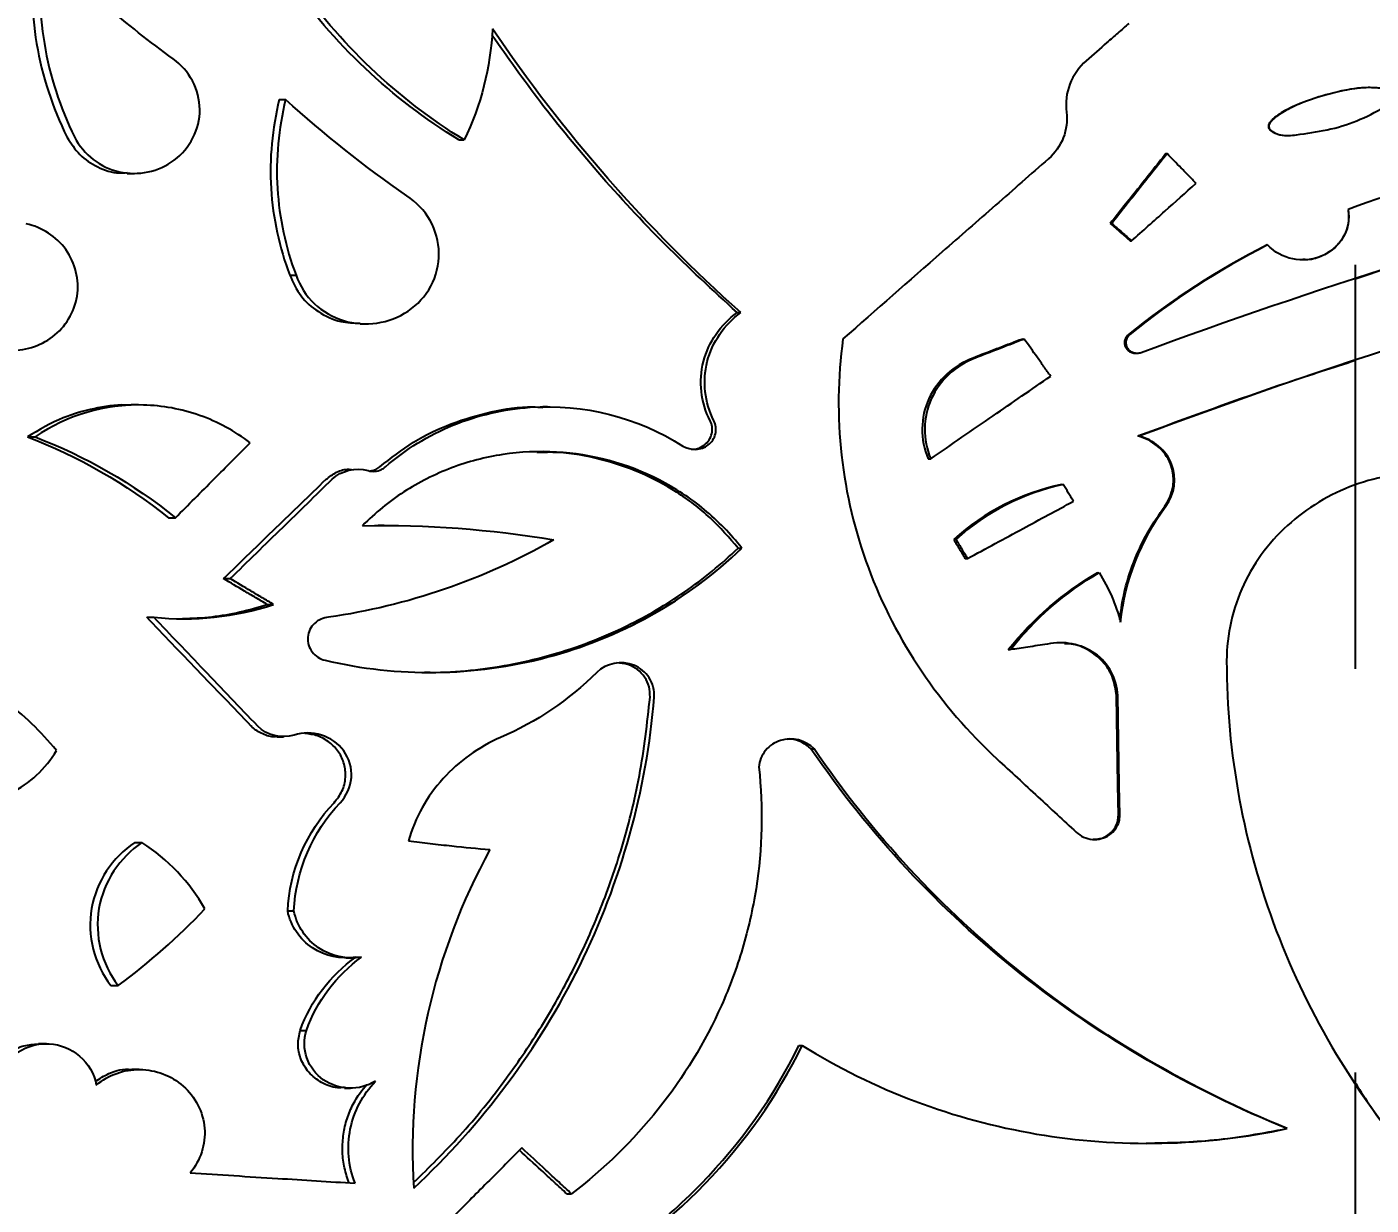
# Model space of a CAD drawing. Header units: millimetres. Extents: x 8 to 586, y 8 to 412.
# Drawn here: x 92.8 to 101.26, y 244.65 to 252.07 of the extents above; entities that cross this region are included whole.
import ezdxf

# ---------------------------------------------------------------- set-up
doc = ezdxf.new("R2010")
doc.units = ezdxf.units.MM
doc.linetypes.add('CENTERX2', pattern=[20.32, 12.7, -2.54, 2.54, -2.54])
doc.layers.add('CENTERLINE', color=4, linetype='CENTERX2')
doc.layers.add('DIMENSIONS', color=2, linetype='Continuous')
doc.layers.add('OUTLINE', color=7, linetype='Continuous', lineweight=25)
doc.styles.add('SLDTEXTSTYLE0', font='TXT', dxfattribs={"width": 0.75})
doc.dimstyles.new('SLDDIMSTYLE0', dxfattribs={"dimtxt": 3.5, "dimasz": 2, "dimexe": 0, "dimexo": 0.0625, "dimgap": 0.875, "dimtad": 1, "dimrnd": 1e-09, "dimzin": 12, "dimdsep": 46, "dimtxsty": 'SLDTEXTSTYLE0', "dimsah": 1, "dimcen": 0.09, "dimadec": 0, "dimazin": 3, "dimtfac": 1, "dimtofl": 0, "dimtmove": 0, "dimatfit": 3, "dimfxl": 0, "dimfrac": 2, "dimtolj": 1, "dimtzin": 12, "dimarcsym": 0})

# ---------------------------------------------------------------- blocks, each defined once
blk = doc.blocks.new('_D_28')
at = {"layer": 'DIMENSIONS'}
for p, q in [((92.3722, 291.5298), (37.0639, 291.5298)), ((39.0639, 145.2298), (39.0639, 291.5298)), ((67.4327, 145.2298), (37.0639, 145.2298))]:
    blk.add_line(p, q, dxfattribs=at)
for points in [[(39.0639, 291.5298), (38.5639, 289.5298), (39.5639, 289.5298)], [(39.0639, 145.2298), (39.5639, 147.2298), (38.5639, 147.2298)]]:
    blk.add_solid(points, dxfattribs=at)
at = {"layer": 'DIMENSIONS', "insert": (34.5521, 212.561), "char_height": 3.5, "attachment_point": 1, "rotation": 90, "style": 'SLDTEXTSTYLE0'}
blk.add_mtext('146,3', dxfattribs=at)

msp = doc.modelspace()

# ---------------------------------------------------------------- linework, layer by layer
at = {"layer": 'CENTERLINE'}
msp.add_line((101.15775, 387.72801), (101.15775, 145.22979), dxfattribs=at)
at = {"layer": 'OUTLINE'}
for p, q in [((94.38731, 251.60822), (94.42698, 251.60822)), ((101.16058, 251.47237), (101.1606, 251.47237)), ((95.51751, 251.35496), (95.55056, 251.35496)), ((99.96756, 251.26869), (99.97453, 251.26869)), ((93.43005, 251.1441), (93.47566, 251.1441)), ((101.11353, 250.91761), (101.11379, 250.91761)), ((99.61698, 250.8295), (99.62602, 250.8295)), ((99.74289, 250.71996), (99.75118, 250.71996)), ((94.45357, 250.50351), (94.49288, 250.50351)), ((97.26881, 250.26861), (97.29162, 250.26861)), ((94.89566, 250.19707), (94.93265, 250.19707)), ((99.06358, 250.10179), (99.07586, 250.10179)), ((99.73064, 250.12955), (99.73901, 250.12955)), ((99.77704, 250.01366), (99.78534, 250.01366)), ((93.50181, 249.68734), (93.45481, 249.68734)), ((96.07557, 249.6762), (96.04532, 249.6762)), ((92.80252, 249.48594), (92.85155, 249.48594)), ((99.78947, 249.49214), (99.7975, 249.49214)), ((98.47141, 249.34861), (98.48717, 249.34861)), ((99.31053, 249.18695), (99.32137, 249.18695)), ((93.69025, 248.97735), (93.73408, 248.97735)), ((95.04725, 248.92874), (95.01035, 248.92874)), ((98.63142, 248.84073), (98.64625, 248.84073)), ((97.27529, 248.78585), (97.29808, 248.78585)), ((98.70454, 248.72102), (98.71895, 248.72102)), ((94.03639, 248.59446), (94.0782, 248.59446)), ((94.31155, 248.43204), (94.35175, 248.43204)), ((93.55298, 248.35146), (93.59763, 248.35146)), ((98.97519, 248.14774), (98.98801, 248.14774)), ((94.37248, 247.59986), (94.41312, 247.59986)), ((97.73334, 247.52335), (97.75346, 247.52335)), ((93.47775, 246.93394), (93.5229, 246.93394)), ((94.44032, 246.50343), (94.47982, 246.50343)), ((94.80825, 246.20849), (94.84733, 246.20849)), ((94.8686, 246.21277), (94.90558, 246.21277)), ((93.32811, 246.03376), (93.37416, 246.03376)), ((94.51914, 245.75166), (94.55819, 245.75166)), ((92.92262, 245.66847), (92.8718, 245.66847)), ((97.65707, 245.65737), (97.67766, 245.65737)), ((93.50493, 245.50602), (93.45935, 245.50602)), ((94.79758, 245.3884), (94.83526, 245.3884)), ((96.19764, 244.7236), (96.22684, 244.7236))]:
    msp.add_line(p, q, dxfattribs=at)
at = {"layer": 'OUTLINE', "flags": 128}
for points in [[(99.66799, 247.10597), (99.66475, 247.29404), (99.65989, 247.57615), (99.65502, 247.85824)], [(99.67675, 247.10597), (99.67353, 247.29404), (99.66869, 247.57615), (99.66385, 247.85824)]]:
    msp.add_lwpolyline(points, dxfattribs=at)
at = {"layer": 'OUTLINE'}
for points, knots in [([(92.84995, 252.58157), (92.8225, 252.37534), (92.82579, 252.16575), (92.89488, 251.75514), (92.95928, 251.55916), (93.05141, 251.37324)], [0, 0, 0, 0, 0.5, 0.5, 1, 1, 1, 1]), ([(92.89859, 252.58157), (92.87132, 252.3754), (92.87458, 252.1659), (92.94323, 251.75537), (93.00724, 251.55932), (93.09891, 251.37324)], [0, 0, 0, 0, 0.5, 0.5, 1, 1, 1, 1]), ([(97.26881, 250.26861), (97.1159, 250.4092), (96.81007, 250.69039), (96.39984, 251.13529), (96.03515, 251.57541), (95.82542, 251.87258), (95.72498, 252.01491)], [0, 0, 0, 0, 0.2665775, 0.5331588, 0.7764203, 1, 1, 1, 1]), ([(99.73434, 252.08812), (99.71123, 252.0679), (99.68812, 252.04768), (99.66501, 252.02746), (99.6419, 252.00725), (99.61879, 251.98703), (99.59568, 251.96681), (99.55246, 251.92898), (99.50924, 251.89116), (99.46603, 251.85333)], [0, 0, 0, 0, 0.00009222421, 0.00009222421, 0.00009222421, 0.00018444842, 0.00018444842, 0.00018444842, 0.00035697454, 0.00035697454, 0.00035697454, 0.00035697454]), ([(93.09891, 251.37324), (93.15525, 251.26136), (93.262, 251.18113), (93.49891, 251.12807), (93.62854, 251.154), (93.82494, 251.30071), (93.88831, 251.42169), (93.88648, 251.60903), (93.87022, 251.67137), (93.81172, 251.78103), (93.76962, 251.82849), (93.71928, 251.86485)], [0, 0, 0, 0, 0.25, 0.25, 0.5, 0.5, 0.75, 0.75, 0.875, 0.875, 1, 1, 1, 1]), ([(99.46603, 251.85333), (99.42054, 251.8129), (99.38454, 251.7626), (99.34095, 251.65072), (99.33348, 251.58897), (99.34126, 251.52845)], [0, 0, 0, 0, 0.5, 0.5, 1, 1, 1, 1]), ([(101.34775, 251.67589), (101.31585, 251.67955), (101.25197, 251.68686), (101.11691, 251.67513), (100.95085, 251.63538), (100.78841, 251.57769), (100.6838, 251.52207), (100.63975, 251.48648), (100.62149, 251.46515), (100.61379, 251.45289), (100.61108, 251.44117), (100.61282, 251.43117), (100.61976, 251.41968), (100.63839, 251.40385), (100.67455, 251.38673), (100.71269, 251.3805), (100.73614, 251.38298), (100.74051, 251.38344)], [0, 0, 0, 0, 0.1007644, 0.2017138, 0.4241837, 0.6362385, 0.7422288, 0.7953383, 0.8128858, 0.8305384, 0.8402484, 0.8500319, 0.8616283, 0.8817555, 0.925892, 0.9861795, 1, 1, 1, 1]), ([(101.34664, 251.6759), (101.21458, 251.6985), (101.08173, 251.66913), (100.88977, 251.61347), (100.82712, 251.59134), (100.73672, 251.54857), (100.70732, 251.5329), (100.66576, 251.50504), (100.6526, 251.49476), (100.62896, 251.47123), (100.61544, 251.45796), (100.61439, 251.42465), (100.63006, 251.41233), (100.65836, 251.39522), (100.67398, 251.38931), (100.72223, 251.37932), (100.75542, 251.38258), (100.85265, 251.39593), (100.91751, 251.40457), (101.10973, 251.44578), (101.23017, 251.49451), (101.34181, 251.56336)], [0, 0, 0, 0, 0.25, 0.25, 0.375, 0.375, 0.4375, 0.4375, 0.46875, 0.46875, 0.5, 0.5, 0.53125, 0.53125, 0.5625, 0.5625, 0.625, 0.625, 0.75, 0.75, 1, 1, 1, 1]), ([(94.38731, 251.60823), (94.34208, 251.42589), (94.32438, 251.23739), (94.34729, 250.86159), (94.38689, 250.67938), (94.45357, 250.50351)], [0, 0, 0, 0, 0.5, 0.5, 1, 1, 1, 1]), ([(94.42698, 251.60823), (94.38201, 251.42587), (94.36443, 251.23742), (94.3872, 250.86171), (94.42656, 250.67947), (94.49288, 250.50351)], [0, 0, 0, 0, 0.5, 0.5, 1, 1, 1, 1]), ([(93.05141, 251.37323), (93.07612, 251.33391), (93.12552, 251.25529), (93.24388, 251.17967), (93.34989, 251.14195), (93.4133, 251.14821), (93.42972, 251.14983)], [0, 0, 0, 0, 0.2932276, 0.5861715, 0.8928207, 1, 1, 1, 1]), ([(99.96756, 251.26869), (99.93772, 251.23133), (99.90789, 251.19397), (99.87807, 251.15661), (99.84824, 251.11926), (99.81841, 251.0819), (99.78859, 251.04454), (99.73138, 250.97286), (99.67417, 250.90118), (99.61698, 250.8295)], [0, 0, 0, 0, 0.00014353983, 0.00014353983, 0.00014353983, 0.00028707965, 0.00028707965, 0.00028707965, 0.00056247668, 0.00056247668, 0.00056247668, 0.00056247668]), ([(99.97453, 251.26869), (99.94481, 251.23125), (99.91508, 251.1938), (99.88536, 251.15636), (99.85564, 251.11891), (99.82592, 251.08147), (99.79621, 251.04403), (99.73947, 250.97252), (99.68273, 250.90101), (99.62602, 250.8295)], [0, 0, 0, 0, 0.00014353983, 0.00014353983, 0.00014353983, 0.00028707965, 0.00028707965, 0.00028707965, 0.00056119321, 0.00056119321, 0.00056119321, 0.00056119321]), ([(100.15687, 251.08186), (100.14123, 251.09789), (100.1256, 251.11391), (100.10996, 251.12993), (100.09433, 251.14595), (100.07869, 251.16197), (100.06306, 251.17799), (100.03355, 251.20822), (100.00404, 251.23846), (99.97453, 251.26869)], [0, 0, 0, 0, 0.00006715905, 0.00006715905, 0.00006715905, 0.00013431811, 0.00013431811, 0.00013431811, 0.0002610587, 0.0002610587, 0.0002610587, 0.0002610587]), ([(103.12436, 251.24343), (102.78268, 251.25615), (102.44019, 251.23513), (101.76462, 251.12588), (101.43433, 251.03834), (101.11379, 250.91762)], [0, 0, 0, 0, 0.5, 0.5, 1, 1, 1, 1]), ([(99.22891, 251.23631), (99.11716, 251.13864), (99.00545, 251.04096), (98.8938, 250.94327), (98.78215, 250.84559), (98.67055, 250.7479), (98.55901, 250.6502), (98.35065, 250.4677), (98.14249, 250.28517), (97.93457, 250.10263)], [0, 0, 0, 0, 0.0004460145, 0.0004460145, 0.0004460145, 0.000892029, 0.000892029, 0.000892029, 0.0017252232, 0.0017252232, 0.0017252232, 0.0017252232]), ([(99.75118, 250.71997), (99.7861, 250.75113), (99.82102, 250.7823), (99.85595, 250.81346), (99.89087, 250.84462), (99.9258, 250.87578), (99.96074, 250.90695), (100.0261, 250.96525), (100.09148, 251.02356), (100.15687, 251.08186)], [0, 0, 0, 0, 0.00014055726, 0.00014055726, 0.00014055726, 0.00028111453, 0.00028111453, 0.00028111453, 0.00054412306, 0.00054412306, 0.00054412306, 0.00054412306]), ([(94.49288, 250.50351), (94.5167, 250.43493), (94.5567, 250.37333), (94.66035, 250.27553), (94.72366, 250.23921), (94.92767, 250.17653), (95.0816, 250.19873), (95.25704, 250.31802), (95.30693, 250.37187), (95.37495, 250.49802), (95.39312, 250.57018), (95.39144, 250.71415), (95.37168, 250.78574), (95.30055, 250.91094), (95.24949, 250.9638), (95.18936, 251.00345)], [0, 0, 0, 0, 0.125, 0.125, 0.25, 0.25, 0.5, 0.5, 0.625, 0.625, 0.75, 0.75, 0.875, 0.875, 1, 1, 1, 1]), ([(101.15863, 250.48174), (101.29077, 250.52502), (101.6868, 250.65474), (102.35337, 250.8513), (102.88944, 250.99575), (103.15761, 251.06801)], [0, 0, 0, 0, 0.2001336, 0.5998586, 1, 1, 1, 1]), ([(101.11379, 250.91762), (101.12376, 250.8567), (101.11244, 250.79384), (101.05031, 250.68754), (101.00137, 250.6466), (100.88799, 250.59914), (100.82506, 250.59338), (100.70463, 250.61811), (100.64933, 250.64901), (100.6071, 250.69404)], [0, 0, 0, 0, 0.25, 0.25, 0.5, 0.5, 0.75, 0.75, 1, 1, 1, 1]), ([(101.11353, 250.91761), (101.11592, 250.88817), (101.12071, 250.82917), (101.08841, 250.74534), (101.03344, 250.67317), (100.95442, 250.62382), (100.88198, 250.59794), (100.83897, 250.60195), (100.82843, 250.60293)], [0, 0, 0, 0, 0.1809293, 0.362502, 0.5414901, 0.7336572, 0.9347244, 1, 1, 1, 1]), ([(92.68034, 250.03236), (92.78078, 250.02685), (92.88062, 250.05565), (93.04104, 250.17716), (93.09864, 250.26929), (93.13101, 250.47402), (93.10386, 250.58154), (92.98452, 250.74711), (92.894, 250.80524), (92.79541, 250.82736)], [0, 0, 0, 0, 0.25, 0.25, 0.5, 0.5, 0.75, 0.75, 1, 1, 1, 1]), ([(99.61698, 250.8295), (99.62779, 250.82009), (99.6386, 250.81069), (99.64942, 250.80128), (99.66023, 250.79188), (99.67104, 250.78248), (99.68185, 250.77307), (99.7022, 250.75537), (99.72254, 250.73767), (99.74289, 250.71997)], [0, 0, 0, 0, 0.00004299428, 0.00004299428, 0.00004299428, 0.00008598855, 0.00008598855, 0.00008598855, 0.00016690383, 0.00016690383, 0.00016690383, 0.00016690383]), ([(99.62602, 250.8295), (99.6368, 250.82006), (99.64758, 250.81063), (99.65837, 250.80119), (99.66915, 250.79175), (99.67993, 250.78232), (99.69072, 250.77288), (99.71087, 250.75525), (99.73103, 250.73761), (99.75118, 250.71997)], [0, 0, 0, 0, 0.00004299428, 0.00004299428, 0.00004299428, 0.00008598855, 0.00008598855, 0.00008598855, 0.00016634766, 0.00016634766, 0.00016634766, 0.00016634766]), ([(94.45357, 250.50351), (94.47434, 250.45809), (94.51586, 250.36728), (94.63165, 250.26734), (94.76226, 250.20542), (94.85491, 250.20305), (94.89608, 250.202)], [0, 0, 0, 0, 0.257142, 0.5140694, 0.7841209, 1, 1, 1, 1]), ([(97.09846, 249.58822), (97.04071, 249.70318), (97.02498, 249.83642), (97.08854, 250.08413), (97.16563, 250.19297), (97.26881, 250.26861)], [0, 0, 0, 0, 0.5, 0.5, 1, 1, 1, 1]), ([(97.12227, 249.58822), (97.06486, 249.70319), (97.04922, 249.83613), (97.11225, 250.08382), (97.18875, 250.19276), (97.29162, 250.26861)], [0, 0, 0, 0, 0.5, 0.5, 1, 1, 1, 1]), ([(97.93457, 250.10263), (97.90149, 249.85914), (97.89857, 249.6144), (97.95323, 249.12654), (98.00982, 248.89069), (98.17918, 248.43452), (98.29288, 248.2146), (98.56437, 247.8127), (98.72455, 247.62634), (98.9047, 247.45947)], [0, 0, 0, 0, 0.25, 0.25, 0.5, 0.5, 0.75, 0.75, 1, 1, 1, 1]), ([(99.06358, 250.10179), (99.03652, 250.09139), (99.00946, 250.08099), (98.98241, 250.07059), (98.95535, 250.06019), (98.9283, 250.04979), (98.90125, 250.03939), (98.85198, 250.02045), (98.80273, 250.00151), (98.75348, 249.98257)], [0, 0, 0, 0, 0.00008715775, 0.00008715775, 0.00008715775, 0.00017431551, 0.00017431551, 0.00017431551, 0.00033304302, 0.00033304302, 0.00033304302, 0.00033304302]), ([(99.07586, 250.10179), (99.04882, 250.09134), (99.02179, 250.08089), (98.99475, 250.07043), (98.96772, 250.05998), (98.94068, 250.04952), (98.91365, 250.03907), (98.86496, 250.02024), (98.81627, 250.0014), (98.76758, 249.98257)], [0, 0, 0, 0, 0.00008715776, 0.00008715776, 0.00008715776, 0.00017431551, 0.00017431551, 0.00017431551, 0.00033134073, 0.00033134073, 0.00033134073, 0.00033134073]), ([(99.24179, 249.86842), (99.22768, 249.88827), (99.21357, 249.90811), (99.19947, 249.92795), (99.18536, 249.94779), (99.17125, 249.96764), (99.15714, 249.98748), (99.13005, 250.02558), (99.10296, 250.06369), (99.07586, 250.10179)], [0, 0, 0, 0, 0.00007304643, 0.00007304643, 0.00007304643, 0.00014609286, 0.00014609286, 0.00014609286, 0.00028637699, 0.00028637699, 0.00028637699, 0.00028637699]), ([(99.73064, 250.12955), (99.72395, 250.12226), (99.71154, 250.10874), (99.70509, 250.0833), (99.70787, 250.06079), (99.71758, 250.04172), (99.73292, 250.02619), (99.75341, 250.01648), (99.76915, 250.0126), (99.77712, 250.01368), (99.77719, 250.01369)], [0, 0, 0, 0, 0.1785312, 0.3311431, 0.4623898, 0.5856253, 0.7161159, 0.8528934, 0.9986403, 1, 1, 1, 1]), ([(99.73901, 250.12955), (99.73172, 250.12307), (99.72549, 250.11507), (99.72128, 250.10626), (99.71769, 250.09874), (99.71546, 250.09038), (99.71501, 250.08206), (99.71462, 250.07486), (99.71555, 250.06747), (99.71771, 250.06059), (99.71974, 250.05413), (99.72289, 250.04794), (99.72685, 250.04243), (99.73102, 250.03662), (99.73622, 250.03143), (99.74202, 250.02724), (99.74808, 250.02287), (99.75493, 250.01946), (99.76204, 250.0172), (99.76958, 250.0148), (99.77761, 250.01361), (99.78552, 250.01366), (99.79397, 250.01372), (99.80252, 250.0152), (99.81051, 250.01795)], [0, 0, 0, 0, 0.00002929358, 0.00002929358, 0.00002929358, 0.00005425196, 0.00005425196, 0.00005425196, 0.00007574846, 0.00007574846, 0.00007574846, 0.00009589132, 0.00009589132, 0.00009589132, 0.00011718748, 0.00011718748, 0.00011718748, 0.00013939954, 0.00013939954, 0.00013939954, 0.00016296968, 0.00016296968, 0.00016296968, 0.00018817403, 0.00018817403, 0.00018817403, 0.00018817403]), ([(98.75348, 249.98257), (98.69285, 249.95885), (98.63729, 249.92542), (98.54141, 249.83789), (98.5024, 249.78535), (98.42102, 249.60894), (98.41923, 249.4689), (98.47141, 249.34861)], [0, 0, 0, 0, 0.25, 0.25, 0.5, 0.5, 1, 1, 1, 1]), ([(98.76758, 249.98257), (98.7071, 249.95877), (98.65173, 249.92519), (98.55638, 249.83747), (98.51765, 249.7848), (98.43704, 249.6085), (98.43535, 249.46878), (98.48717, 249.34861)], [0, 0, 0, 0, 0.25, 0.25, 0.5, 0.5, 1, 1, 1, 1]), ([(99.78947, 249.49214), (100.10236, 249.60738), (100.55582, 249.77439), (101.01615, 249.92248), (101.15885, 249.9684)], [0, 0, 0, 0, 0.6899952, 1, 1, 1, 1]), ([(98.48717, 249.34861), (98.55258, 249.39372), (98.618, 249.43882), (98.68344, 249.48392), (98.74889, 249.52903), (98.81435, 249.57413), (98.87983, 249.61923), (99.00042, 249.7023), (99.12108, 249.78537), (99.24179, 249.86842)], [0, 0, 0, 0, 0.00023908238, 0.00023908238, 0.00023908238, 0.00047816476, 0.00047816476, 0.00047816476, 0.00091852051, 0.00091852051, 0.00091852051, 0.00091852051]), ([(93.45501, 249.685), (93.44385, 249.68575), (93.36549, 249.69097), (93.22048, 249.66696), (93.00772, 249.6093), (92.87612, 249.53018), (92.80252, 249.48594)], [0, 0, 0, 0, 0.0483463, 0.3394998, 0.6306277, 1, 1, 1, 1]), ([(94.20455, 249.44954), (94.10673, 249.52414), (94.00041, 249.58146), (93.77109, 249.66193), (93.65213, 249.68364), (93.29123, 249.69343), (93.0512, 249.62426), (92.85155, 249.48594)], [0, 0, 0, 0, 0.25, 0.25, 0.5, 0.5, 1, 1, 1, 1]), ([(95.01963, 249.29756), (95.08903, 249.3518), (95.22785, 249.46029), (95.46694, 249.57576), (95.72011, 249.64784), (95.91601, 249.6799), (96.02462, 249.67336), (96.04539, 249.67212)], [0, 0, 0, 0, 0.2361908, 0.4724369, 0.7083127, 0.9442117, 1, 1, 1, 1]), ([(95.05565, 249.29755), (95.18282, 249.4088), (95.3245, 249.49571), (95.63568, 249.62326), (95.79849, 249.66085), (96.30152, 249.69558), (96.64091, 249.61198), (96.92756, 249.42858)], [0, 0, 0, 0, 0.25, 0.25, 0.5, 0.5, 1, 1, 1, 1]), ([(96.92756, 249.42858), (96.97632, 249.3989), (97.0419, 249.40084), (97.10875, 249.45258), (97.12538, 249.47749), (97.13863, 249.53278), (97.13519, 249.56257), (97.12227, 249.58822)], [0, 0, 0, 0, 0.5, 0.5, 0.75, 0.75, 1, 1, 1, 1]), ([(96.97856, 249.40939), (96.98793, 249.40909), (97.01358, 249.40825), (97.05238, 249.42542), (97.08759, 249.45627), (97.10842, 249.49619), (97.11383, 249.53863), (97.10728, 249.56959), (97.09999, 249.58499), (97.09846, 249.58822)], [0, 0, 0, 0, 0.1081612, 0.2959131, 0.47403, 0.6437866, 0.8035417, 0.9588093, 1, 1, 1, 1]), ([(99.96, 249.04955), (100.01585, 249.12577), (100.03112, 249.22841), (99.96066, 249.40367), (99.88097, 249.46862), (99.78947, 249.49213)], [0, 0, 0, 0, 0.5, 0.5, 1, 1, 1, 1]), ([(99.96703, 249.04955), (100.02256, 249.12578), (100.03768, 249.22816), (99.96804, 249.40316), (99.88879, 249.46853), (99.7975, 249.49213)], [0, 0, 0, 0, 0.5, 0.5, 1, 1, 1, 1]), ([(93.73408, 248.97735), (93.77444, 249.01794), (93.81482, 249.05852), (93.85521, 249.0991), (93.89561, 249.13968), (93.93602, 249.18025), (93.97645, 249.22083), (94.05242, 249.29707), (94.12845, 249.37331), (94.20455, 249.44954)], [0, 0, 0, 0, 0.00017431136, 0.00017431136, 0.00017431136, 0.00034862272, 0.00034862272, 0.00034862272, 0.00067612848, 0.00067612848, 0.00067612848, 0.00067612848]), ([(97.29808, 248.78585), (97.2279, 248.87638), (97.14917, 248.9574), (96.97521, 249.10109), (96.87883, 249.16416), (96.57778, 249.31849), (96.35451, 249.37822), (96.01936, 249.39735), (95.90556, 249.3921), (95.68382, 249.35848), (95.57594, 249.33048), (95.36624, 249.25162), (95.26461, 249.20041), (95.07766, 249.07916), (94.99096, 249.00871), (94.91162, 248.92754)], [0, 0, 0, 0, 0.125, 0.125, 0.25, 0.25, 0.5, 0.5, 0.625, 0.625, 0.75, 0.75, 0.875, 0.875, 1, 1, 1, 1]), ([(97.27529, 248.78585), (97.21868, 248.8516), (97.10374, 248.98508), (96.89269, 249.14312), (96.6592, 249.2677), (96.40782, 249.3504), (96.18757, 249.39243), (96.05367, 249.38901), (96.00907, 249.38788)], [0, 0, 0, 0, 0.1780185, 0.3613916, 0.5393557, 0.7220949, 0.9074293, 1, 1, 1, 1]), ([(94.03639, 248.59447), (94.09161, 248.64807), (94.14686, 248.70166), (94.20214, 248.75526), (94.25742, 248.80885), (94.31274, 248.86245), (94.36808, 248.91604), (94.47254, 249.01719), (94.57712, 249.11833), (94.68181, 249.21947)], [0, 0, 0, 0, 0.00023415996, 0.00023415996, 0.00023415996, 0.00046831991, 0.00046831991, 0.00046831991, 0.00091026292, 0.00091026292, 0.00091026292, 0.00091026292]), ([(94.0782, 248.59447), (94.13326, 248.64823), (94.18836, 248.702), (94.24348, 248.75576), (94.29861, 248.80952), (94.35377, 248.86328), (94.40896, 248.91704), (94.51247, 249.01786), (94.61609, 249.11867), (94.71982, 249.21947)], [0, 0, 0, 0, 0.00023415996, 0.00023415996, 0.00023415996, 0.00046831992, 0.00046831992, 0.00046831992, 0.00090744405, 0.00090744405, 0.00090744405, 0.00090744405]), ([(94.68181, 249.21946), (94.70309, 249.23545), (94.74564, 249.26742), (94.80487, 249.28587), (94.83682, 249.28168), (94.84235, 249.28096)], [0, 0, 0, 0, 0.4525991, 0.9052648, 1, 1, 1, 1]), ([(94.94594, 249.27391), (94.95982, 249.27021), (94.97445, 249.2686), (94.98874, 249.26965), (95.0031, 249.2707), (95.01751, 249.27452), (95.03046, 249.28085), (95.0395, 249.28527), (95.04802, 249.29095), (95.05565, 249.29755)], [0, 0, 0, 0, 0.00004372062, 0.00004372062, 0.00004372062, 0.00008777979, 0.00008777979, 0.00008777979, 0.00011821424, 0.00011821424, 0.00011821424, 0.00011821424]), ([(94.96226, 249.27229), (94.97349, 249.27435), (94.99463, 249.27822), (95.01166, 249.29139), (95.01963, 249.29756)], [0, 0, 0, 0, 0.5317238, 1, 1, 1, 1]), ([(101.66874, 249.26177), (101.50237, 249.26889), (101.3381, 249.24566), (101.10274, 249.16584), (101.02781, 249.13225), (100.88505, 249.05101), (100.81649, 249.00265), (100.69202, 248.89444), (100.63584, 248.83471), (100.53596, 248.70365), (100.49228, 248.63184), (100.38739, 248.40879), (100.34923, 248.24389), (100.34908, 248.07707)], [0, 0, 0, 0, 0.25, 0.25, 0.375, 0.375, 0.5, 0.5, 0.625, 0.625, 0.75, 0.75, 1, 1, 1, 1]), ([(99.38542, 249.08156), (99.37999, 249.09048), (99.37457, 249.09941), (99.36914, 249.10834), (99.36372, 249.11726), (99.35829, 249.12619), (99.35287, 249.13512), (99.34237, 249.15239), (99.33187, 249.16967), (99.32137, 249.18695)], [0, 0, 0, 0, 0.00003133846, 0.00003133846, 0.00003133846, 0.00006267691, 0.00006267691, 0.00006267691, 0.00012332705, 0.00012332705, 0.00012332705, 0.00012332705]), ([(98.71895, 248.72102), (98.77706, 248.75249), (98.83519, 248.78395), (98.89333, 248.81542), (98.95147, 248.84688), (99.00962, 248.87835), (99.06779, 248.90981), (99.17363, 248.96706), (99.27951, 249.02431), (99.38542, 249.08156)], [0, 0, 0, 0, 0.00019881045, 0.00019881045, 0.00019881045, 0.0003976209, 0.0003976209, 0.0003976209, 0.00075939107, 0.00075939107, 0.00075939107, 0.00075939107]), ([(99.67618, 248.33714), (99.68535, 248.4), (99.70452, 248.53134), (99.76778, 248.71677), (99.85183, 248.89353), (99.92375, 248.99727), (99.96, 249.04956)], [0, 0, 0, 0, 0.2452399, 0.5124031, 0.754221, 1, 1, 1, 1]), ([(98.63142, 248.84073), (98.6376, 248.83061), (98.64379, 248.82048), (98.64997, 248.81036), (98.65616, 248.80023), (98.66234, 248.79011), (98.66853, 248.77998), (98.68053, 248.76033), (98.69254, 248.74067), (98.70454, 248.72102)], [0, 0, 0, 0, 0.00003559769, 0.00003559769, 0.00003559769, 0.00007119538, 0.00007119538, 0.00007119538, 0.00014030256, 0.00014030256, 0.00014030256, 0.00014030256]), ([(98.64625, 248.84073), (98.65241, 248.83059), (98.65856, 248.82045), (98.66472, 248.81031), (98.67088, 248.80017), (98.67704, 248.79003), (98.6832, 248.77989), (98.69511, 248.76027), (98.70703, 248.74064), (98.71895, 248.72102)], [0, 0, 0, 0, 0.00003559769, 0.00003559769, 0.00003559769, 0.00007119538, 0.00007119538, 0.00007119538, 0.00014007934, 0.00014007934, 0.00014007934, 0.00014007934]), ([(94.67585, 248.08093), (94.90622, 248.02642), (95.13864, 248.00117), (95.6075, 248.00713), (95.84499, 248.03948), (96.29849, 248.1596), (96.52033, 248.24847), (96.93477, 248.4795), (97.12534, 248.6196), (97.29808, 248.78585)], [0, 0, 0, 0, 0.25, 0.25, 0.5, 0.5, 0.75, 0.75, 1, 1, 1, 1]), ([(95.30219, 248.00609), (95.32518, 248.00546), (95.43191, 248.00251), (95.62019, 248.01877), (95.86473, 248.05509), (96.10567, 248.11352), (96.34335, 248.19293), (96.62747, 248.31664), (96.88528, 248.46803), (97.11479, 248.6392), (97.22179, 248.73697), (97.27529, 248.78585)], [0, 0, 0, 0, 0.0319002, 0.1481343, 0.2611168, 0.3740996, 0.49046, 0.6068146, 0.8010193, 0.9005091, 1, 1, 1, 1]), ([(94.31155, 248.43204), (94.28766, 248.44613), (94.26377, 248.46022), (94.23989, 248.47432), (94.21601, 248.48841), (94.19213, 248.5025), (94.16826, 248.51659), (94.12429, 248.54255), (94.08033, 248.56851), (94.03639, 248.59447)], [0, 0, 0, 0, 0.00008433356, 0.00008433356, 0.00008433356, 0.00016866712, 0.00016866712, 0.00016866712, 0.00032401402, 0.00032401402, 0.00032401402, 0.00032401402]), ([(94.35175, 248.43204), (94.32789, 248.44619), (94.30404, 248.46035), (94.28019, 248.4745), (94.25635, 248.48866), (94.23251, 248.50281), (94.20867, 248.51697), (94.16516, 248.5428), (94.12168, 248.56863), (94.0782, 248.59447)], [0, 0, 0, 0, 0.00008433356, 0.00008433356, 0.00008433356, 0.00016866712, 0.00016866712, 0.00016866712, 0.00032259099, 0.00032259099, 0.00032259099, 0.00032259099]), ([(93.77784, 248.34287), (93.84019, 248.34549), (93.96144, 248.35059), (94.14032, 248.38173), (94.2543, 248.41522), (94.31155, 248.43204)], [0, 0, 0, 0, 0.3450673, 0.6710469, 1, 1, 1, 1]), ([(94.21069, 247.66683), (94.1543, 247.72544), (94.09792, 247.78404), (94.04158, 247.84265), (93.98523, 247.90125), (93.92891, 247.95986), (93.87261, 248.01846), (93.76597, 248.12946), (93.65942, 248.24046), (93.55298, 248.35146)], [0, 0, 0, 0, 0.00024598099, 0.00024598099, 0.00024598099, 0.00049196198, 0.00049196198, 0.00049196198, 0.00095791645, 0.00095791645, 0.00095791645, 0.00095791645]), ([(94.25151, 247.66683), (94.19528, 247.72561), (94.13907, 247.78438), (94.0829, 247.84315), (94.02672, 247.90193), (93.97056, 247.9607), (93.91443, 248.01947), (93.80874, 248.13014), (93.70314, 248.2408), (93.59763, 248.35146)], [0, 0, 0, 0, 0.00024598099, 0.00024598099, 0.00024598099, 0.00049196198, 0.00049196198, 0.00049196198, 0.00095516977, 0.00095516977, 0.00095516977, 0.00095516977]), ([(94.69712, 248.35146), (94.66452, 248.3482), (94.63322, 248.33543), (94.58568, 248.29077), (94.57002, 248.2593), (94.56388, 248.19324), (94.57428, 248.15954), (94.61477, 248.10668), (94.64396, 248.08899), (94.67585, 248.08093)], [0, 0, 0, 0, 0.25, 0.25, 0.5, 0.5, 0.75, 0.75, 1, 1, 1, 1]), ([(99.66385, 247.85824), (99.66101, 247.96362), (99.60545, 248.06355), (99.43486, 248.1842), (99.32398, 248.20487), (99.22136, 248.18212)], [0, 0, 0, 0, 0.5, 0.5, 1, 1, 1, 1]), ([(99.22136, 248.18212), (99.20075, 248.17909), (99.18013, 248.17605), (99.15952, 248.17301), (99.13891, 248.16998), (99.1183, 248.16694), (99.09769, 248.1639), (99.06113, 248.15851), (99.02457, 248.15312), (98.98801, 248.14773)], [0, 0, 0, 0, 0.00006262332, 0.00006262332, 0.00006262332, 0.00012524663, 0.00012524663, 0.00012524663, 0.00023634556, 0.00023634556, 0.00023634556, 0.00023634556]), ([(99.65502, 247.85824), (99.6504, 247.89528), (99.64114, 247.96937), (99.58133, 248.06731), (99.49408, 248.14073), (99.40488, 248.1826), (99.34674, 248.18427), (99.32795, 248.18482)], [0, 0, 0, 0, 0.2186989, 0.4373967, 0.6574543, 0.8892811, 1, 1, 1, 1]), ([(96.74694, 247.84921), (96.74974, 247.89196), (96.73866, 247.93455), (96.69239, 248.00612), (96.65798, 248.0336), (96.54067, 248.08126), (96.4454, 248.06374), (96.38493, 248.00395)], [0, 0, 0, 0, 0.25, 0.25, 0.5, 0.5, 1, 1, 1, 1]), ([(96.72087, 247.84921), (96.72021, 247.87138), (96.71887, 247.91571), (96.68919, 247.97679), (96.64244, 248.0252), (96.58048, 248.05878), (96.53368, 248.0632), (96.50953, 248.06549)], [0, 0, 0, 0, 0.1944208, 0.3889213, 0.583841, 0.7853286, 1, 1, 1, 1]), ([(100.34908, 248.07707), (100.34902, 247.49499), (100.45763, 246.91599), (100.76366, 246.11131), (100.88992, 245.85121), (101.18891, 245.35281), (101.3591, 245.1184), (101.54948, 244.89845)], [0, 0, 0, 0, 0.5, 0.5, 0.75, 0.75, 1, 1, 1, 1]), ([(95.2326, 244.79431), (95.33122, 244.89109), (95.54107, 245.09701), (95.80812, 245.43019), (96.04336, 245.77777), (96.23865, 246.12616), (96.40576, 246.49372), (96.55029, 246.90458), (96.66525, 247.35671), (96.70226, 247.68441), (96.72087, 247.84921)], [0, 0, 0, 0, 0.1198909, 0.2551004, 0.3687907, 0.4824779, 0.5995184, 0.7165569, 0.8574522, 1, 1, 1, 1]), ([(95.23349, 244.75948), (95.44779, 244.95967), (95.64342, 245.17731), (95.99559, 245.64868), (96.14873, 245.89811), (96.40675, 246.42008), (96.5125, 246.69465), (96.67116, 247.26382), (96.72307, 247.55378), (96.74694, 247.84921)], [0, 0, 0, 0, 0.25, 0.25, 0.5, 0.5, 0.75, 0.75, 1, 1, 1, 1]), ([(94.3728, 247.60155), (94.36897, 247.60098), (94.33863, 247.59641), (94.28193, 247.61428), (94.23359, 247.64367), (94.21297, 247.66454), (94.21069, 247.66684)], [0, 0, 0, 0, 0.0649813, 0.5137647, 0.9464629, 1, 1, 1, 1]), ([(94.77025, 247.18492), (94.81052, 247.22817), (94.83647, 247.28362), (94.84509, 247.40271), (94.82753, 247.4625), (94.7236, 247.60663), (94.59168, 247.64658), (94.48019, 247.61047)], [0, 0, 0, 0, 0.25, 0.25, 0.5, 0.5, 1, 1, 1, 1]), ([(94.73249, 247.18492), (94.75086, 247.20827), (94.78768, 247.25507), (94.80828, 247.34258), (94.79963, 247.42848), (94.76417, 247.50612), (94.70488, 247.56777), (94.63058, 247.61014), (94.57557, 247.61714), (94.54893, 247.62052)], [0, 0, 0, 0, 0.1490127, 0.2986315, 0.4377636, 0.5758823, 0.7187491, 0.8638299, 1, 1, 1, 1]), ([(95.78003, 247.59518), (95.64225, 247.53501), (95.51766, 247.4467), (95.36829, 247.28068), (95.32363, 247.21896), (95.25071, 247.08803), (95.22209, 247.01878), (95.20112, 246.9458)], [0, 0, 0, 0, 0.5, 0.5, 0.75, 0.75, 1, 1, 1, 1]), ([(97.75346, 247.52336), (97.6993, 247.57871), (97.61468, 247.59954), (97.50555, 247.5653), (97.47249, 247.54366), (97.42362, 247.48436), (97.40849, 247.44741), (97.40569, 247.4087)], [0, 0, 0, 0, 0.5, 0.5, 0.75, 0.75, 1, 1, 1, 1]), ([(97.73334, 247.52335), (97.71509, 247.53826), (97.6786, 247.56808), (97.62347, 247.58689), (97.59157, 247.58414), (97.58308, 247.5834)], [0, 0, 0, 0, 0.4235213, 0.8467558, 1, 1, 1, 1]), ([(100.72848, 245.13461), (100.12519, 245.37894), (99.55879, 245.70632), (98.54076, 246.5153), (98.10002, 246.98585), (97.73334, 247.52336)], [0, 0, 0, 0, 0.5, 0.5, 1, 1, 1, 1]), ([(100.731, 245.13461), (100.13038, 245.3793), (99.56691, 245.70716), (98.5551, 246.51633), (98.11735, 246.9868), (97.75346, 247.52336)], [0, 0, 0, 0, 0.5, 0.5, 1, 1, 1, 1]), ([(92.31793, 247.17952), (92.38336, 247.17281), (92.44827, 247.17448), (92.57689, 247.19684), (92.6399, 247.21777), (92.81577, 247.30422), (92.9176, 247.39698), (92.98542, 247.51375)], [0, 0, 0, 0, 0.25, 0.25, 0.5, 0.5, 1, 1, 1, 1]), ([(98.9047, 247.45947), (98.94754, 247.41986), (98.99037, 247.38025), (99.03321, 247.34064), (99.07605, 247.30102), (99.11889, 247.26141), (99.16174, 247.2218), (99.24184, 247.14773), (99.32196, 247.07366), (99.40207, 246.99959)], [0, 0, 0, 0, 0.00017512092, 0.00017512092, 0.00017512092, 0.00035024184, 0.00035024184, 0.00035024184, 0.00067766127, 0.00067766127, 0.00067766127, 0.00067766127]), ([(97.40569, 247.4087), (97.43369, 247.15158), (97.42736, 246.89662), (97.3677, 246.51736), (97.33904, 246.39068), (97.26614, 246.14516), (97.22191, 246.0257), (97.06659, 245.67693), (96.93079, 245.45494), (96.61347, 245.05774), (96.43045, 244.87915), (96.22684, 244.7236)], [0, 0, 0, 0, 0.25, 0.25, 0.375, 0.375, 0.5, 0.5, 0.75, 0.75, 1, 1, 1, 1]), ([(99.40207, 246.99959), (99.41578, 246.98656), (99.43192, 246.97571), (99.44916, 246.96795), (99.46639, 246.96019), (99.48521, 246.95529), (99.50404, 246.95369), (99.52283, 246.95209), (99.54217, 246.95375), (99.5604, 246.95857), (99.57836, 246.96331), (99.59578, 246.97121), (99.61109, 246.98175), (99.62611, 246.99209), (99.63953, 247.0053), (99.65, 247.02024), (99.65993, 247.03442), (99.6675, 247.05058), (99.67193, 247.06732), (99.67525, 247.07987), (99.67688, 247.09299), (99.67675, 247.10597)], [0, 0, 0, 0, 0.00005675225, 0.00005675225, 0.00005675225, 0.00011350632, 0.00011350632, 0.00011350632, 0.00017016925, 0.00017016925, 0.00017016925, 0.00022598518, 0.00022598518, 0.00022598518, 0.00028081563, 0.00028081563, 0.00028081563, 0.00033279066, 0.00033279066, 0.00033279066, 0.00037148494, 0.00037148494, 0.00037148494, 0.00037148494]), ([(99.50834, 246.95489), (99.52287, 246.95526), (99.55634, 246.9561), (99.60425, 246.97966), (99.64361, 247.01836), (99.66513, 247.06333), (99.66715, 247.09336), (99.66799, 247.10597)], [0, 0, 0, 0, 0.1769265, 0.4074882, 0.6330986, 0.8458374, 1, 1, 1, 1]), ([(93.47776, 246.93393), (93.40753, 246.88637), (93.34684, 246.82644), (93.25302, 246.6845), (93.22058, 246.60361), (93.19149, 246.43506), (93.19496, 246.34678), (93.23694, 246.18079), (93.27576, 246.10212), (93.32811, 246.03376)], [0, 0, 0, 0, 0.25, 0.25, 0.5, 0.5, 0.75, 0.75, 1, 1, 1, 1]), ([(93.5229, 246.93393), (93.45288, 246.88624), (93.39249, 246.82615), (93.29927, 246.68407), (93.26712, 246.60317), (93.23833, 246.43481), (93.2418, 246.34666), (93.28351, 246.18085), (93.32207, 246.10218), (93.37416, 246.03376)], [0, 0, 0, 0, 0.25, 0.25, 0.5, 0.5, 0.75, 0.75, 1, 1, 1, 1]), ([(95.20112, 246.9458), (95.24637, 246.93972), (95.29167, 246.93395), (95.33702, 246.92847), (95.38237, 246.923), (95.42776, 246.91782), (95.47321, 246.91295), (95.55299, 246.9044), (95.63292, 246.89678), (95.71297, 246.8901)], [0, 0, 0, 0, 0.00013901211, 0.00013901211, 0.00013901211, 0.00027802428, 0.00027802428, 0.00027802428, 0.00052208687, 0.00052208687, 0.00052208687, 0.00052208687]), ([(95.71297, 246.8901), (95.53576, 246.56617), (95.40364, 246.21881), (95.24106, 245.49664), (95.2115, 245.12983), (95.23349, 244.75948)], [0, 0, 0, 0, 0.5, 0.5, 1, 1, 1, 1]), ([(94.8686, 246.21277), (94.77421, 246.19899), (94.67694, 246.21875), (94.51703, 246.32391), (94.45877, 246.40791), (94.44032, 246.50343)], [0, 0, 0, 0, 0.5, 0.5, 1, 1, 1, 1]), ([(94.90558, 246.21277), (94.81155, 246.19897), (94.71453, 246.21895), (94.55578, 246.32427), (94.49809, 246.40826), (94.47982, 246.50343)], [0, 0, 0, 0, 0.5, 0.5, 1, 1, 1, 1]), ([(94.79747, 245.39277), (94.78275, 245.39173), (94.73289, 245.3882), (94.65167, 245.42004), (94.57018, 245.48322), (94.51925, 245.56893), (94.49946, 245.66285), (94.51266, 245.72241), (94.51914, 245.75166)], [0, 0, 0, 0, 0.0838672, 0.2839154, 0.4769669, 0.6604427, 0.8332364, 1, 1, 1, 1]), ([(94.99201, 245.43199), (94.94201, 245.40187), (94.88444, 245.387), (94.76961, 245.39003), (94.71189, 245.40855), (94.61721, 245.47498), (94.57972, 245.52316), (94.54088, 245.63448), (94.54002, 245.69543), (94.55819, 245.75167)], [0, 0, 0, 0, 0.25, 0.25, 0.5, 0.5, 0.75, 0.75, 1, 1, 1, 1]), ([(92.56757, 245.4472), (92.58092, 245.47955), (92.60761, 245.54424), (92.68522, 245.61563), (92.77578, 245.66141), (92.84141, 245.66452), (92.8724, 245.66598)], [0, 0, 0, 0, 0.2546244, 0.5093666, 0.7682689, 1, 1, 1, 1]), ([(92.61811, 245.44721), (92.63931, 245.51606), (92.68329, 245.57513), (92.80027, 245.65363), (92.86988, 245.67205), (93.01002, 245.66377), (93.07692, 245.63571), (93.18446, 245.54321), (93.22353, 245.47935), (93.23583, 245.40795)], [0, 0, 0, 0, 0.25, 0.25, 0.5, 0.5, 0.75, 0.75, 1, 1, 1, 1]), ([(96.18922, 244.14375), (96.50332, 244.31362), (96.79141, 244.52998), (97.29153, 245.043), (97.49909, 245.33383), (97.65707, 245.65738)], [0, 0, 0, 0, 0.5, 0.5, 1, 1, 1, 1]), ([(96.21848, 244.14375), (96.53125, 244.31391), (96.81783, 244.53057), (97.31482, 245.04368), (97.5209, 245.33441), (97.67766, 245.65738)], [0, 0, 0, 0, 0.5, 0.5, 1, 1, 1, 1]), ([(97.67766, 245.65738), (97.90346, 245.51688), (98.14075, 245.40009), (98.63788, 245.21282), (98.8933, 245.14423), (99.41092, 245.05631), (99.67582, 245.03666), (100.20714, 245.04809), (100.47032, 245.07875), (100.731, 245.13461)], [0, 0, 0, 0, 0.25, 0.25, 0.5, 0.5, 0.75, 0.75, 1, 1, 1, 1]), ([(93.22828, 245.43063), (93.25613, 245.44845), (93.32452, 245.4922), (93.40994, 245.51371), (93.45855, 245.50568), (93.45956, 245.50551)], [0, 0, 0, 0, 0.4020952, 0.9875776, 1, 1, 1, 1]), ([(93.23583, 245.40795), (93.31284, 245.47253), (93.41024, 245.50711), (93.60927, 245.50488), (93.70722, 245.46832), (93.85851, 245.33509), (93.90847, 245.23876), (93.92545, 245.03672), (93.89154, 244.93338), (93.82669, 244.85553)], [0, 0, 0, 0, 0.25, 0.25, 0.5, 0.5, 0.75, 0.75, 1, 1, 1, 1]), ([(94.82677, 244.79049), (94.81611, 244.82225), (94.79479, 244.88575), (94.78285, 244.98612), (94.78709, 245.08671), (94.80778, 245.18508), (94.84488, 245.27772), (94.88868, 245.35405), (94.92429, 245.39501), (94.93829, 245.41111)], [0, 0, 0, 0, 0.15082293, 0.30161209, 0.4525001, 0.60342062, 0.75318751, 0.90300711, 1, 1, 1, 1]), ([(94.86403, 244.79049), (94.82199, 244.89894), (94.81174, 245.01764), (94.85711, 245.24288), (94.91274, 245.34839), (94.99201, 245.43199)], [0, 0, 0, 0, 0.5, 0.5, 1, 1, 1, 1]), ([(101.16212, 245.41719), (101.19271, 245.36863), (101.30817, 245.18535), (101.44859, 245.01999), (101.55179, 244.89845)], [0, 0, 0, 0, 0.26497813, 1, 1, 1, 1]), ([(99.84348, 245.04291), (99.98629, 245.04589), (100.28369, 245.05211), (100.57635, 245.10639), (100.72848, 245.13461)], [0, 0, 0, 0, 0.4802092, 1, 1, 1, 1]), ([(95.91372, 245.01276), (95.87495, 244.9739), (95.83619, 244.93503), (95.79744, 244.89617), (95.75869, 244.8573), (95.71996, 244.81843), (95.68123, 244.77956), (95.60868, 244.70673), (95.53617, 244.63389), (95.46371, 244.56106)], [0, 0, 0, 0, 0.00016603447, 0.00016603447, 0.00016603447, 0.00033206894, 0.00033206894, 0.00033206894, 0.00064318523, 0.00064318523, 0.00064318523, 0.00064318523]), ([(96.19764, 244.7236), (96.17055, 244.74846), (96.11638, 244.79818), (96.01677, 244.8896), (95.9443, 244.95617), (95.89888, 244.99789)], [0, 0, 0, 0, 0.2718923, 0.543763, 1, 1, 1, 1]), ([(96.22684, 244.7236), (96.19982, 244.74854), (96.17281, 244.77348), (96.14579, 244.79842), (96.11878, 244.82336), (96.09178, 244.8483), (96.06477, 244.87323), (96.01441, 244.91974), (95.96406, 244.96626), (95.91372, 245.01276)], [0, 0, 0, 0, 0.00011077936, 0.00011077936, 0.00011077936, 0.00022155873, 0.00022155873, 0.00022155873, 0.00042817249, 0.00042817249, 0.00042817249, 0.00042817249]), ([(93.82669, 244.85553), (93.91832, 244.84977), (94.01003, 244.84401), (94.10183, 244.83824), (94.19362, 244.83248), (94.2855, 244.82671), (94.37745, 244.82095), (94.53941, 244.8108), (94.70161, 244.80065), (94.86403, 244.79049)], [0, 0, 0, 0, 0.0002820365, 0.0002820365, 0.0002820365, 0.000564073, 0.000564073, 0.000564073, 0.0010608325, 0.0010608325, 0.0010608325, 0.0010608325])]:
    msp.add_open_spline(points, degree=3, knots=knots, dxfattribs=at)
for points in [[(93.71928, 251.86485), (93.42437, 252.07748), (93.14932, 252.31724), (92.89859, 252.58157)], [(95.51751, 251.35497), (95.09398, 251.61431), (94.72542, 251.95937), (94.44364, 252.37087)], [(95.55056, 251.35497), (95.12902, 251.61461), (94.76275, 251.95988), (94.48296, 252.37087)], [(95.72878, 252.0538), (95.71761, 251.81105), (95.65637, 251.5726), (95.55056, 251.35497)], [(97.29162, 250.26861), (96.6994, 250.79702), (96.17311, 251.39622), (95.72878, 252.0538)], [(95.18936, 251.00345), (94.92274, 251.18879), (94.66798, 251.39068), (94.42698, 251.60823)], [(99.34126, 251.52845), (99.35506, 251.41961), (99.31117, 251.30858), (99.22891, 251.23631)], [(99.81051, 250.01795), (100.90413, 250.42105), (102.01907, 250.77128), (103.14589, 251.06801)], [(100.60385, 250.69404), (100.29384, 250.53689), (100.00061, 250.34801), (99.73064, 250.12955)], [(100.6071, 250.69404), (100.29874, 250.5368), (100.00723, 250.34788), (99.73901, 250.12955)], [(99.7975, 249.49213), (100.97814, 249.93551), (102.18447, 250.31605), (103.40428, 250.63304)], [(92.80252, 249.48594), (93.12075, 249.36453), (93.4215, 249.19356), (93.69025, 248.97735)], [(92.85155, 249.48594), (93.16813, 249.36444), (93.46713, 249.19338), (93.73408, 248.97735)], [(94.71982, 249.21947), (94.7796, 249.27603), (94.86706, 249.29651), (94.94594, 249.27391)], [(99.31053, 249.18695), (99.05842, 249.13223), (98.82221, 249.01415), (98.63142, 248.84073)], [(99.32137, 249.18695), (99.07049, 249.13218), (98.83566, 249.01391), (98.64625, 248.84073)], [(99.68195, 248.32039), (99.70907, 248.58414), (99.80911, 248.83681), (99.96703, 249.04955)], [(94.91162, 248.92754), (95.31257, 248.93529), (95.71527, 248.90555), (96.11347, 248.83824)], [(96.11347, 248.83824), (95.67493, 248.58752), (95.19272, 248.42287), (94.69712, 248.35146)], [(98.97519, 248.14773), (99.13058, 248.34283), (99.3222, 248.50713), (99.53759, 248.63295)], [(98.98801, 248.14773), (99.14232, 248.34261), (99.33276, 248.507), (99.54711, 248.63295)], [(99.54711, 248.63295), (99.60686, 248.53588), (99.65257, 248.43053), (99.68195, 248.32039)], [(93.59763, 248.35146), (93.851, 248.32536), (94.10851, 248.35254), (94.35175, 248.43204)], [(96.38493, 248.00395), (96.21035, 247.8309), (96.00431, 247.69248), (95.78003, 247.59518)], [(92.98542, 247.51375), (92.8882, 247.63203), (92.77726, 247.73781), (92.65593, 247.829)], [(94.48019, 247.61047), (94.40074, 247.5857), (94.3098, 247.60594), (94.25151, 247.66683)], [(94.44032, 246.50343), (94.45116, 246.75861), (94.55795, 247.00233), (94.73249, 247.18492)], [(94.47982, 246.50343), (94.49058, 246.75832), (94.59643, 247.002), (94.77025, 247.18492)], [(93.91946, 246.51633), (93.82322, 246.68662), (93.68566, 246.83006), (93.5229, 246.93393)], [(93.37416, 246.03376), (93.56844, 246.17855), (93.75115, 246.33989), (93.91946, 246.51633)], [(94.51914, 245.75167), (94.58461, 245.9384), (94.70904, 246.09928), (94.8686, 246.21277)], [(94.55819, 245.75167), (94.62317, 245.9381), (94.7467, 246.09908), (94.90558, 246.21277)]]:
    msp.add_open_spline(points, degree=3, dxfattribs=at)

# ---------------------------------------------------------------- dimensions: what is measured, and where the dimension line sits
at = {"layer": 'DIMENSIONS'}
dim = msp.add_linear_dim(base=(39.06388, 291.52979), p1=(68.43275, 145.22979), p2=(93.37224, 291.52979), angle=90, dimstyle='SLDDIMSTYLE0', dxfattribs=at)
dim.commit()
dim.dimension.update_dxf_attribs({"geometry": '_D_28', "text_midpoint": (39.06388, 218.37979), "dimtype": 160})

doc.saveas('drawing.dxf')
